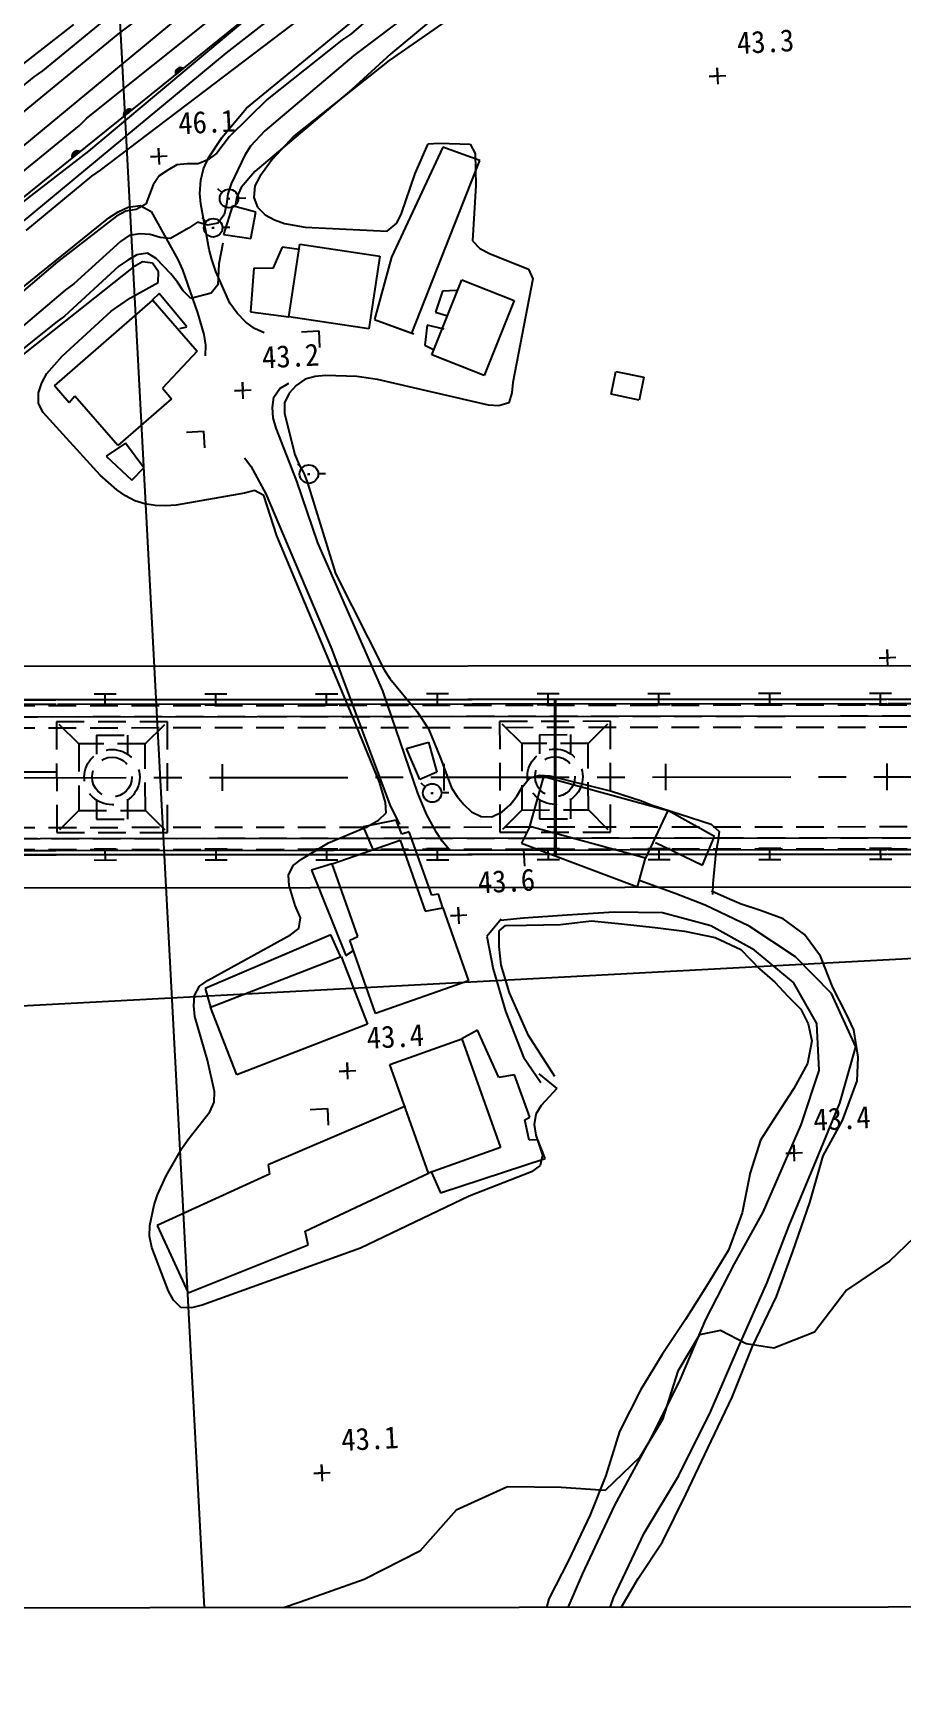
# Model space of a CAD drawing. Header units: millimetres. Extents: x 3302 to 4098, y 1103 to 1810.
# Drawn here: x 3608.7 to 3687.1, y 1388.6 to 1538.7 of the extents above; entities that cross this region are included whole.
import ezdxf
from ezdxf.xclip import XClip

# ---------------------------------------------------------------- set-up
doc = ezdxf.new("R2010")
doc.units = ezdxf.units.MM
doc.header["$LTSCALE"] = 10
doc.header["$MEASUREMENT"] = 0
doc.header["$XCLIPFRAME"] = 2
for name, pattern in [('CENTER', [2, 1.25, -0.25, 0.25, -0.25]), ('DASHED2', [0.375, 0.25, -0.125]), ('HIDDEN', [0.375, 0.25, -0.125])]:
    doc.linetypes.add(name, pattern=pattern)
doc.layers.add('TX-PAPR', color=2, linetype='Continuous', plot=False)
doc.layers.add('TZ-BASE', color=253, linetype='Continuous')
doc.layers.add('TZ-CABL', color=4, linetype='Continuous')
doc.styles.add('GUL', font='GulimChe.ttf')
doc.styles.get("Standard").update_dxf_attribs({"font": 'GulimChe.ttf'})
doc.linetypes.add('ZIGZAG', pattern='A,0.0001,-0.2,[131,ltypeshp.shx,S=0.2,R=0,X=-0.2,Y=0],-0.4,[131,ltypeshp.shx,S=0.2,R=180,X=0.2,Y=0],-0.2', length=0.8001)
doc.dimstyles.get("Standard").update_dxf_attribs({"dimtxt": 0.18, "dimasz": 0.18, "dimexe": 0.18, "dimexo": 0.0625, "dimgap": 0.09, "dimtad": 0, "dimtih": 1, "dimtoh": 1, "dimdec": 4, "dimzin": 0, "dimdsep": 46, "dimtxsty": 'Standard', "dimcen": 0.09, "dimadec": 0, "dimazin": 0, "dimtfac": 1, "dimtdec": 4, "dimtofl": 0, "dimtmove": 0, "dimatfit": 3, "dimfxl": 0, "dimtolj": 1, "dimtzin": 0, "dimarcsym": 0})

# ---------------------------------------------------------------- blocks, each defined once
blk = doc.blocks.new('JD-FHF78DGH')
at = {"layer": 'TZ-BASE'}
for p, q in [((226.8, 141.99), (245.39, -207.87)), ((205.04, 43.22, 42.99), (285.41, 109.78, 42.99)), ((227.91, 56.8, 44.99), (274.12, 95.57, 44.99)), ((223.77, 64.04, 40.99), (260, 93.93, 40.99)), ((262.83, 85.55, 45.99), (170.72, 11.27, 45.99)), ((242.15, 60.66, 44.99), (273.18, 86.19, 44.99)), ((240.33, 65.64, 45.99), (253.18, 75.66, 45.99)), ((230.56, 67.37, 41.99), (238.96, 73.77, 41.99)), ((264.06, 74.7, 44.99), (251.85, 65.42, 44.99)), ((268.81, 74.55, 43.99), (255.03, 64.99, 43.99)), ((252.67, 73.1, 40.99), (228.94, 55.06, 40.99)), ((257.35, 72.4, 45.99), (251.57, 67.36, 45.99)), ((262.5, 71.69, 43.99), (255.17, 65.58, 43.99)), ((227.74, 59.78, 43.99), (239.73, 69.35, 43.99)), ((226.53, 68.22, 40.94), (216.82, 60.65, 40.94)), ((181.76, 27.24, 41.99), (230.56, 67.37, 41.99)), ((250.77, 66.81, 45.99), (244.01, 61.45, 45.99)), ((251.57, 67.36, 45.99), (250.77, 66.81, 45.99)), ((197.56, 30.23, 45.99), (240.33, 65.64, 45.99)), ((251.85, 65.42, 44.99), (243.81, 58.63, 44.99)), ((255.03, 64.99, 43.99), (246.46, 58.18, 43.99)), ((255.17, 65.58, 43.99), (251.67, 62.35, 43.99)), ((192.47, 38.8, 40.99), (222.98, 63.49, 40.99)), ((222.98, 63.49, 40.99), (223.77, 64.04, 40.99)), ((235.74, 63.91, 45.99), (235.97, 63.89, 45.99)), ((235.74, 63.84, 45.99), (235.89, 63.82, 45.99)), ((235.74, 63.76, 45.99), (235.8, 63.76, 45.99)), ((235.79, 64.08, 45.99), (235.75, 63.72, 45.99)), ((235.75, 63.99, 45.99), (236.05, 63.96, 45.99)), ((236.46, 64.28, 45.99), (235.76, 63.72, 45.99)), ((235.78, 64.06, 45.99), (236.13, 64.02, 45.99)), ((235.82, 64.13, 45.99), (236.22, 64.09, 45.99)), ((235.88, 64.2, 45.99), (235.84, 63.78, 45.99)), ((235.88, 64.2, 45.99), (236.3, 64.16, 45.99)), ((235.96, 64.26, 45.99), (235.92, 63.85, 45.99)), ((235.97, 64.27, 45.99), (236.38, 64.22, 45.99)), ((236.04, 64.31, 45.99), (236, 63.91, 45.99)), ((236.12, 64.33, 45.99), (236.08, 63.98, 45.99)), ((236.11, 64.33, 45.99), (236.43, 64.29, 45.99)), ((236.2, 64.34, 45.99), (236.17, 64.05, 45.99)), ((236.27, 64.34, 45.99), (236.25, 64.11, 45.99)), ((236.35, 64.32, 45.99), (236.33, 64.18, 45.99)), ((236.42, 64.3, 45.99), (236.41, 64.25, 45.99)), ((283.94, 63.54, 43.3), (285.44, 63.62, 43.3)), ((284.69, 63.58, 43.3), (283.94, 63.54, 43.3)), ((284.73, 62.83, 43.3), (284.65, 64.33, 43.3)), ((284.65, 64.33, 43.3), (284.69, 63.58, 43.3)), ((251.67, 62.35, 43.99), (242.9, 54.95, 43.99)), ((231.07, 60.15, 45.99), (231.3, 60.12, 45.99)), ((231.07, 60.07, 45.99), (231.22, 60.06, 45.99)), ((231.79, 60.51, 45.99), (231.08, 59.95, 45.99)), ((231.12, 60.31, 45.99), (231.08, 59.96, 45.99)), ((231.08, 60.22, 45.99), (231.38, 60.19, 45.99)), ((231.11, 60.29, 45.99), (231.46, 60.26, 45.99)), ((231.15, 60.36, 45.99), (231.55, 60.32, 45.99)), ((231.21, 60.43, 45.99), (231.16, 60.01, 45.99)), ((231.21, 60.43, 45.99), (231.63, 60.39, 45.99)), ((231.29, 60.5, 45.99), (231.25, 60.08, 45.99)), ((231.3, 60.5, 45.99), (231.71, 60.46, 45.99)), ((231.37, 60.54, 45.99), (231.33, 60.15, 45.99)), ((231.45, 60.56, 45.99), (231.41, 60.21, 45.99)), ((231.44, 60.56, 45.99), (231.76, 60.53, 45.99)), ((231.53, 60.57, 45.99), (231.5, 60.28, 45.99)), ((231.6, 60.57, 45.99), (231.58, 60.35, 45.99)), ((231.68, 60.56, 45.99), (231.66, 60.41, 45.99)), ((231.75, 60.53, 45.99), (231.74, 60.48, 45.99)), ((239.95, 58.04, 44.99), (242.15, 60.66, 44.99)), ((244.01, 61.45, 45.99), (240.61, 58.12, 45.99)), ((218.18, 51.86, 43.99), (227.07, 59.1, 43.99)), ((227.07, 59.1, 43.99), (227.74, 59.78, 43.99)), ((231.07, 60, 45.99), (231.13, 59.99, 45.99)), ((243.81, 58.63, 44.99), (242.5, 57.24, 44.99)), ((234.29, 55.57, 46.07), (234.21, 57.07, 46.07)), ((234.21, 57.07, 46.07), (234.25, 56.32, 46.07)), ((238.73, 56.18, 44.99), (239.95, 58.04, 44.99)), ((240.06, 57.35, 45.99), (239.46, 56.61, 45.99)), ((240.61, 58.12, 45.99), (240.06, 57.35, 45.99)), ((242.5, 57.24, 44.99), (241.99, 56.44, 44.99)), ((246.46, 58.18, 43.99), (244.46, 56.05, 43.99)), ((259.88, 57.14, 46.23), (255.24, 47.2, 46.23)), ((257.37, 54.77, 43.99), (258.57, 57.44, 43.99)), ((258.57, 57.44, 43.99), (259.51, 57.52, 43.99)), ((259.51, 57.52, 43.99), (262.36, 57.41, 43.99)), ((263.21, 55.96, 46.23), (259.88, 57.14, 46.23)), ((262.36, 57.41, 43.99), (262.81, 56.59, 43.99)), ((217.31, 48.59, 44.99), (227.91, 56.8, 44.99)), ((226.4, 56.38, 45.99), (226.63, 56.36, 45.99)), ((226.4, 56.31, 45.99), (226.55, 56.29, 45.99)), ((226.4, 56.23, 45.99), (226.46, 56.22, 45.99)), ((227.11, 56.75, 45.99), (226.41, 56.18, 45.99)), ((226.45, 56.55, 45.99), (226.41, 56.19, 45.99)), ((226.41, 56.45, 45.99), (226.71, 56.42, 45.99)), ((226.44, 56.53, 45.99), (226.79, 56.49, 45.99)), ((226.48, 56.6, 45.99), (226.88, 56.56, 45.99)), ((226.54, 56.67, 45.99), (226.49, 56.25, 45.99)), ((226.54, 56.67, 45.99), (226.96, 56.62, 45.99)), ((226.62, 56.73, 45.99), (226.58, 56.31, 45.99)), ((226.62, 56.73, 45.99), (227.04, 56.69, 45.99)), ((226.7, 56.77, 45.99), (226.66, 56.38, 45.99)), ((226.78, 56.8, 45.99), (226.74, 56.45, 45.99)), ((226.77, 56.79, 45.99), (227.09, 56.76, 45.99)), ((226.86, 56.81, 45.99), (226.82, 56.51, 45.99)), ((226.93, 56.8, 45.99), (226.91, 56.58, 45.99)), ((227.01, 56.79, 45.99), (226.99, 56.65, 45.99)), ((227.08, 56.77, 45.99), (227.07, 56.71, 45.99)), ((233.5, 56.28, 46.07), (235, 56.36, 46.07)), ((234.25, 56.32, 46.07), (233.5, 56.28, 46.07)), ((235.87, 55.54, 45.99), (235.05, 55.08, 45.99)), ((236.81, 55.65, 45.99), (235.87, 55.54, 45.99)), ((237.78, 55.63, 45.99), (236.81, 55.65, 45.99)), ((238.66, 56.02, 45.99), (237.78, 55.63, 45.99)), ((238.27, 55.19, 44.99), (238.73, 56.18, 44.99)), ((239.46, 56.61, 45.99), (238.66, 56.02, 45.99)), ((241.99, 56.44, 44.99), (240.76, 53.83, 44.99)), ((244.46, 56.05, 43.99), (243.37, 54.51, 43.99)), ((257.09, 40.34, 46.23), (263.21, 55.96, 46.23)), ((262.81, 56.59, 43.99), (262.86, 53.68, 43.99)), ((228.15, 54.54, 40.99), (222.24, 49.63, 40.99)), ((228.94, 55.06, 40.99), (228.15, 54.54, 40.99)), ((234.26, 54.56, 45.99), (233.74, 53.76, 45.99)), ((235.05, 55.08, 45.99), (234.26, 54.56, 45.99)), ((237.95, 52.97, 44.99), (238.04, 54.16, 44.99)), ((238.04, 54.16, 44.99), (238.27, 55.19, 44.99)), ((242.9, 54.95, 43.99), (241.66, 53.5, 43.99)), ((243.37, 54.51, 43.99), (242.91, 53.67, 43.99)), ((256.15, 51.16, 43.99), (257.37, 54.77, 43.99)), ((233.74, 53.76, 45.99), (233.05, 51.99, 45.99)), ((238.03, 52.03, 44.99), (237.95, 52.97, 44.99)), ((239.54, 53.43, 44.98), (239.94, 53.06, 44.98)), ((240.46, 52.93, 44.99), (240.35, 51.99, 44.99)), ((240.76, 53.83, 44.99), (240.46, 52.93, 44.99)), ((240.56, 52.58, 44.98), (240.57, 52.42, 44.98)), ((241.27, 52.63, 43.99), (241.1, 51.69, 43.99)), ((241.66, 53.5, 43.99), (241.27, 52.63, 43.99)), ((241.4, 52.55, 44.98), (242.08, 52.57, 44.98)), ((242.91, 53.67, 43.99), (242.83, 52.6, 43.99)), ((242.83, 52.6, 43.99), (243.16, 51.72, 43.99)), ((262.86, 53.68, 43.99), (262.56, 48.7, 43.99)), ((229.71, 50.76, 45.99), (230.57, 51.31, 45.99)), ((231.26, 51.36, 45.99), (230.41, 50.93, 45.99)), ((230.57, 51.31, 45.99), (231.48, 51.73, 45.99)), ((232.2, 51.53, 45.99), (231.26, 51.36, 45.99)), ((231.48, 51.73, 45.99), (232.55, 51.87, 45.99)), ((233.05, 51.99, 45.99), (232.2, 51.53, 45.99)), ((232.55, 51.87, 45.99), (233.54, 51.35, 45.99)), ((233.54, 51.35, 45.99), (235.94, 46.99, 45.99)), ((238.78, 47.91, 44.99), (238.03, 52.03, 44.99)), ((240.15, 51.05, 44.99), (239.57, 50.28, 44.99)), ((240.88, 51.85, 45.66), (240.08, 49.27, 45.66)), ((240.35, 51.99, 44.99), (240.15, 51.05, 44.99)), ((240.45, 52.5, 44.98), (240.66, 52.49, 44.98)), ((243, 51.29, 45.66), (240.88, 51.85, 45.66)), ((242.55, 48.91, 45.66), (243, 51.29, 45.66)), ((243.16, 51.72, 43.99), (243.84, 51.05, 43.99)), ((243.84, 51.05, 43.99), (244.68, 50.6, 43.99)), ((255.73, 50.29, 43.99), (256.15, 51.16, 43.99)), ((185.53, 15.15, 45.99), (229.71, 50.76, 45.99)), ((230.41, 50.93, 45.99), (225.08, 46.8, 45.99)), ((236.93, 49.82, 44.99), (235.29, 48.91, 44.99)), ((237.72, 50.37, 44.99), (236.93, 49.82, 44.99)), ((238.63, 50.11, 44.99), (237.72, 50.37, 44.99)), ((238.12, 50.79, 44.98), (238.51, 50.42, 44.98)), ((239.57, 50.28, 44.99), (238.63, 50.11, 44.99)), ((239.03, 49.87, 44.98), (239.24, 49.85, 44.98)), ((239.14, 49.94, 44.98), (239.15, 49.78, 44.98)), ((239.98, 49.91, 44.98), (240.66, 49.93, 44.98)), ((244.68, 50.6, 43.99), (245.58, 50.27, 43.99)), ((245.58, 50.27, 43.99), (247.45, 49.93, 43.99)), ((247.45, 49.93, 43.99), (254.84, 49.55, 43.99)), ((254.84, 49.55, 43.99), (255.73, 50.29, 43.99)), ((230.77, 48.64, 44.99), (226.55, 44.8, 44.99)), ((231.57, 49.16, 44.99), (230.77, 48.64, 44.99)), ((232.51, 49.33, 44.99), (231.57, 49.16, 44.99)), ((233.45, 49.26, 44.99), (232.51, 49.33, 44.99)), ((234.35, 48.99, 44.99), (233.45, 49.26, 44.99)), ((235.29, 48.91, 44.99), (234.35, 48.99, 44.99)), ((240.01, 48.49, 43.99), (239.66, 46.61, 43.99)), ((240.08, 49.27, 45.66), (242.55, 48.91, 45.66)), ((245.36, 48.12, 45.96), (244.54, 46.19, 45.96)), ((246.92, 47.9, 45.96), (245.36, 48.12, 45.96)), ((245.98, 41.81, 45.96), (246.96, 48.39, 45.96)), ((246.96, 48.39, 45.96), (254.18, 47.31, 45.96)), ((262.56, 48.7, 43.99), (263.23, 48, 43.99)), ((225.08, 46.8, 45.99), (217.07, 39.98, 45.99)), ((231.43, 46.94, 43.99), (230.64, 46.39, 43.99)), ((232.26, 47.43, 43.99), (231.43, 46.94, 43.99)), ((232.75, 46.79, 44.99), (231.92, 46.31, 44.99)), ((233.2, 47.57, 43.99), (232.26, 47.43, 43.99)), ((233.68, 46.68, 44.99), (232.75, 46.79, 44.99)), ((234, 47.09, 43.99), (233.2, 47.57, 43.99)), ((234.2, 45.89, 44.99), (233.68, 46.68, 44.99)), ((235.33, 45.72, 43.99), (234, 47.09, 43.99)), ((235.94, 46.99, 45.99), (236.37, 46.08, 45.99)), ((239.01, 47, 44.99), (238.78, 47.91, 44.99)), ((239.37, 45.93, 44.99), (239.01, 47, 44.99)), ((239.66, 46.61, 43.99), (239.57, 44.71, 43.99)), ((254.18, 47.31, 45.96), (253.2, 40.73, 45.96)), ((255.24, 47.2, 46.23), (253.7, 41.59, 46.23)), ((263.23, 48, 43.99), (264.1, 47.55, 43.99)), ((264.1, 47.55, 43.99), (267.62, 46.14, 43.99)), ((231.92, 46.31, 44.99), (202.51, 23, 44.99)), ((230.64, 46.39, 43.99), (225.71, 41.9, 43.99)), ((234.19, 44.92, 44.99), (234.2, 45.89, 44.99)), ((235.91, 44.96, 43.99), (235.33, 45.72, 43.99)), ((236.37, 46.08, 45.99), (237.74, 42.2, 45.99)), ((240.64, 43.06, 44.99), (239.37, 45.93, 44.99)), ((242.82, 46.22, 45.96), (242.5, 42.28, 45.96)), ((244.54, 46.19, 45.96), (242.82, 46.22, 45.96)), ((258.9, 38.39, 47.98), (261.6, 45.18, 47.98)), ((261.6, 45.18, 47.98), (266.31, 43.31, 47.98)), ((268.01, 45.26, 43.99), (266.19, 35.9, 43.99)), ((267.62, 46.14, 43.99), (268.01, 45.26, 43.99)), ((225.78, 44.22, 44.99), (221.4, 40.5, 44.99)), ((226.55, 44.8, 44.99), (225.78, 44.22, 44.99)), ((229.92, 42.33, 44.99), (231.69, 43.55, 44.99)), ((231.69, 43.55, 44.99), (234.19, 44.92, 44.99)), ((234.26, 43.92, 45.66), (233.63, 43.33, 45.66)), ((236.78, 40.93, 45.66), (234.26, 43.92, 45.66)), ((236.43, 44.16, 43.99), (235.91, 44.96, 43.99)), ((237.14, 43.49, 43.99), (236.43, 44.16, 43.99)), ((238.96, 43.96, 43.99), (237.14, 43.49, 43.99)), ((239.57, 44.71, 43.99), (238.96, 43.96, 43.99)), ((259.85, 44.15, 47.68), (259.22, 42.25, 47.68)), ((261.1, 44.19, 47.68), (259.85, 44.15, 47.68)), ((224.81, 35.59, 49.31), (233.69, 43.32, 49.31)), ((225.5, 38.27, 44.99), (229.92, 42.33, 44.99)), ((233.69, 43.32, 49.31), (237.69, 38.71, 49.31)), ((237.74, 42.2, 45.99), (238.3, 40.22, 45.99)), ((241.31, 42.17, 44.99), (240.64, 43.06, 44.99)), ((242.08, 41.34, 44.99), (241.31, 42.17, 44.99)), ((242.5, 42.28, 45.96), (245.98, 41.81, 45.96)), ((259.22, 42.25, 47.68), (260.22, 41.95, 47.68)), ((266.31, 43.31, 47.98), (263.61, 36.52, 47.98)), ((224.95, 41.32, 43.99), (219.72, 37.15, 43.99)), ((225.71, 41.9, 43.99), (224.95, 41.32, 43.99)), ((236.12, 40.76, 45.66), (236.78, 40.93, 45.66)), ((242.88, 40.77, 44.99), (242.08, 41.34, 44.99)), ((243.75, 40.38, 44.99), (242.88, 40.77, 44.99)), ((253.2, 40.73, 45.96), (245.98, 41.81, 45.96)), ((247.12, 40.48, 44.49), (248.67, 40.56, 44.49)), ((248.67, 40.56, 44.49), (248.75, 39.05, 44.49)), ((253.7, 41.59, 46.23), (257.09, 40.34, 46.23)), ((253.7, 41.59, 46.23), (257.26, 40.28, 46.23)), ((258.45, 41.07, 47.68), (258.26, 39.26, 47.68)), ((260.01, 40.7, 47.68), (258.45, 41.07, 47.68)), ((238.3, 40.22, 45.99), (238.44, 39.28, 45.99)), ((238.44, 39.28, 45.99), (238.43, 38.31, 45.99)), ((258.26, 39.26, 47.68), (259.1, 38.84, 47.68)), ((224.12, 36.7, 44.99), (225.5, 38.27, 44.99)), ((237.69, 38.71, 49.31), (234.56, 35.37, 49.31)), ((263.61, 36.52, 47.98), (258.9, 38.39, 47.98)), ((223.67, 35.86, 44.99), (224.12, 36.7, 44.99)), ((247.44, 36.18, 43.99), (246.65, 35.63, 43.99)), ((248.35, 36.45, 43.99), (247.44, 36.18, 43.99)), ((249.29, 36.53, 43.99), (248.35, 36.45, 43.99)), ((252.11, 36.45, 43.99), (249.29, 36.53, 43.99)), ((253.98, 36.17, 43.99), (252.11, 36.45, 43.99)), ((264, 33.84, 43.99), (253.98, 36.17, 43.99)), ((275.08, 34.83, 46.35), (275.5, 36.89, 46.35)), ((275.5, 36.89, 46.35), (278.03, 36.37, 46.35)), ((278.03, 36.37, 46.35), (277.6, 34.31, 46.35)), ((223.36, 33.99, 44.99), (223.37, 34.96, 44.99)), ((223.37, 34.96, 44.99), (223.67, 35.86, 44.99)), ((226.13, 34.07, 49.31), (224.81, 35.59, 49.31)), ((226.64, 34.65, 49.31), (226.13, 34.07, 49.31)), ((230.53, 30.19, 49.31), (226.64, 34.65, 49.31)), ((234.56, 35.37, 49.31), (235.39, 34.41, 49.31)), ((241.07, 35.14, 43.19), (242.57, 35.22, 43.19)), ((241.82, 35.18, 43.19), (241.07, 35.14, 43.19)), ((241.86, 34.43, 43.19), (241.78, 35.93, 43.19)), ((241.78, 35.93, 43.19), (241.82, 35.18, 43.19)), ((244.49, 33.63, 44.99), (244.63, 34.57, 44.99)), ((244.63, 34.57, 44.99), (245.17, 35.34, 44.99)), ((245.17, 35.34, 44.99), (245.99, 35.83, 44.99)), ((246.01, 34.92, 43.99), (245.59, 34.05, 43.99)), ((246.65, 35.63, 43.99), (246.01, 34.92, 43.99)), ((266.11, 34.96, 43.99), (265.85, 34.06, 43.99)), ((266.19, 35.9, 43.99), (266.11, 34.96, 43.99)), ((277.6, 34.31, 46.35), (275.08, 34.83, 46.35)), ((223.81, 33.17, 44.99), (223.36, 33.99, 44.99)), ((228.95, 27.51, 44.99), (223.81, 33.17, 44.99)), ((235.39, 34.41, 49.31), (230.53, 30.19, 49.31)), ((244.56, 32.69, 44.99), (244.49, 33.63, 44.99)), ((245.59, 34.05, 43.99), (245.57, 33.08, 43.99)), ((245.57, 33.08, 43.99), (246.51, 29.4, 43.99)), ((264.94, 33.79, 43.99), (264, 33.84, 43.99)), ((265.85, 34.06, 43.99), (264.94, 33.79, 43.99)), ((244.83, 31.78, 44.99), (244.56, 32.69, 44.99)), ((246.69, 26.99, 44.99), (244.83, 31.78, 44.99)), ((231.22, 30.41, 45.76), (229.48, 29.25, 45.76)), ((232.87, 28.19, 45.76), (231.22, 30.41, 45.76)), ((236.73, 31.42, 44.49), (238.27, 31.5, 44.49)), ((238.27, 31.5, 44.49), (238.35, 29.98, 44.49)), ((229.48, 29.25, 45.76), (231.79, 27.08, 45.76)), ((241.97, 29.1, 43.99), (242.55, 28.34, 43.99)), ((246.51, 29.4, 43.99), (246.87, 28.52, 43.99)), ((246.77, 28.54, 44.04), (247.16, 28.17, 44.04)), ((246.87, 28.52, 43.99), (247.33, 27.7, 43.99)), ((230.46, 26.2, 44.99), (228.95, 27.51, 44.99)), ((231.79, 27.08, 45.76), (232.87, 28.19, 45.76)), ((242.55, 28.34, 43.99), (243.89, 25.85, 43.99)), ((247.33, 27.7, 43.99), (247.66, 26.82, 43.99)), ((247.67, 27.62, 44.04), (247.88, 27.6, 44.04)), ((247.78, 27.69, 44.04), (247.79, 27.53, 44.04)), ((248.62, 27.66, 44.04), (249.3, 27.68, 44.04)), ((231.23, 25.65, 44.99), (230.46, 26.2, 44.99)), ((232.07, 25.2, 44.99), (231.23, 25.65, 44.99)), ((241.98, 25.91, 44.99), (235.79, 24.82, 44.99)), ((242.89, 26.15, 44.99), (241.98, 25.91, 44.99)), ((243.73, 25.69, 44.99), (242.89, 26.15, 44.99)), ((244.89, 22.04, 44.99), (243.73, 25.69, 44.99)), ((243.89, 25.85, 43.99), (249.85, 11.78, 43.99)), ((248.6, 21.42, 44.99), (246.69, 26.99, 44.99)), ((247.66, 26.82, 43.99), (250.18, 18.63, 43.99)), ((232.97, 24.93, 44.99), (232.07, 25.2, 44.99)), ((233.91, 24.79, 44.99), (232.97, 24.93, 44.99)), ((234.85, 24.75, 44.99), (233.91, 24.79, 44.99)), ((235.79, 24.82, 44.99), (234.85, 24.75, 44.99)), ((251.84, 5.45, 44.99), (244.89, 22.04, 44.99)), ((254.45, 8.04, 44.99), (248.6, 21.42, 44.99)), ((250.18, 18.63, 43.99), (254.58, 9.95, 43.99)), ((-0.01, 10.05), (699.47, 10.71)), ((249.85, 11.78, 43.99), (255.09, -2.24, 43.99)), ((299.28, 10.99, 43.52), (300.78, 11.07, 43.52)), ((300.03, 11.03, 43.52), (299.28, 10.99, 43.52)), ((300.07, 10.28, 43.52), (299.99, 11.78, 43.52)), ((299.99, 11.78, 43.52), (300.03, 11.03, 43.52)), ((254.58, 9.95, 43.99), (255.1, 9.16, 43.99)), ((255.1, 9.16, 43.99), (257.52, 6.2, 43.99)), ((699.46, 7.66), (199.39, 7.21)), ((230.39, 7.74), (228.39, 7.73)), ((229.39, 6.73), (229.39, 7.73)), ((240.39, 7.75), (238.39, 7.74)), ((239.39, 6.74), (239.39, 7.74)), ((250.39, 7.75), (248.39, 7.75)), ((249.39, 6.75), (249.39, 7.75)), ((257.61, -1.19, 44.99), (254.45, 8.04, 44.99)), ((260.39, 7.76), (258.39, 7.76)), ((259.39, 6.76), (259.39, 7.76)), ((270.39, 7.77), (268.39, 7.77)), ((269.39, 6.77), (269.39, 7.77)), ((280.39, 7.78), (278.39, 7.78)), ((279.39, 6.78), (279.39, 7.78)), ((290.39, 7.79), (288.39, 7.79)), ((289.39, 6.79), (289.39, 7.79)), ((300.39, 7.8), (298.39, 7.8)), ((299.39, 6.8), (299.39, 7.8)), ((199.94, 7.21), (224.98, 7.23)), ((199.94, 6.81), (224.98, 6.83)), ((225.08, 7.23), (299.98, 7.3)), ((225.08, 6.83), (299.98, 6.9)), ((230.39, 6.74), (228.39, 6.73)), ((240.39, 6.75), (238.39, 6.74)), ((250.39, 6.75), (248.39, 6.75)), ((257.52, 6.2, 43.99), (258.59, 4.62, 43.99)), ((260.39, 6.76), (258.39, 6.76)), ((270.39, 6.77), (268.39, 6.77)), ((269.96, 7.29), (269.97, -6.71)), ((270.06, 7.29), (270.07, -6.71)), ((280.39, 6.78), (278.39, 6.78)), ((290.39, 6.79), (288.39, 6.79)), ((300.39, 6.8), (298.39, 6.8)), ((300.08, 7.3), (374.98, 7.37)), ((300.08, 6.9), (374.98, 6.97)), ((699.47, 4.96), (0.03, -32.21)), ((254.16, -0.22, 44.99), (251.84, 5.45, 44.99)), ((258.59, 4.62, 43.99), (259.67, 1.97, 43.99)), ((256.59, 2.84, 46.35), (258.6, 3.4, 46.35)), ((258.6, 3.4, 46.35), (259.35, 0.71, 46.35)), ((257.8, 0.04, 46.35), (256.59, 2.84, 46.35)), ((259.67, 1.97, 43.99), (260.66, -0.71, 43.99)), ((240, -0.98), (240, 1.42)), ((259.35, 0.71, 46.35), (257.8, 0.04, 46.35)), ((260, -0.96), (260, 1.44)), ((267.05, -0.66, 43.99), (267.69, 0.15, 43.99)), ((267.69, 0.15, 43.99), (268.6, 0.44, 43.99)), ((267.74, -4.22, 46.98), (268.99, 0.32, 46.98)), ((268.6, 0.44, 43.99), (269.54, 0.37, 43.99)), ((268.99, 0.32, 46.98), (280.19, -2.75, 46.98)), ((269.54, 0.37, 43.99), (275.12, -1.01, 43.99)), ((280, -0.94), (280, 1.46)), ((300, -0.92), (300, 1.48)), ((254.69, -2.05, 44.99), (254.16, -0.22, 44.99)), ((258.4, -3.11, 44.99), (257.61, -1.19, 44.99)), ((257.9, -0.27, 44.11), (258.29, -0.63, 44.11)), ((258.81, -1.19, 44.11), (259.01, -1.2, 44.11)), ((258.92, -1.12, 44.11), (258.92, -1.27, 44.11)), ((259.76, -1.14, 44.11), (260.43, -1.13, 44.11)), ((260.66, -0.71, 43.99), (261.18, -1.5, 43.99)), ((261.18, -1.5, 43.99), (261.79, -2.23, 43.99)), ((265.96, -2.24, 43.99), (266.57, -1.46, 43.99)), ((266.57, -1.46, 43.99), (267.05, -0.66, 43.99)), ((275.12, -1.01, 43.99), (277.83, -1.9, 43.99)), ((254.07, -3.63, 44.99), (254.77, -2.99, 44.99)), ((254.77, -2.99, 44.99), (254.69, -2.05, 44.99)), ((255.09, -2.24, 43.99), (255.97, -4.04, 43.99)), ((261.79, -2.23, 43.99), (262.47, -2.9, 43.99)), ((262.47, -2.9, 43.99), (263.34, -3.32, 43.99)), ((264.31, -3.33, 43.99), (265.23, -2.88, 43.99)), ((265.23, -2.88, 43.99), (265.96, -2.24, 43.99)), ((277.83, -1.9, 43.99), (278.7, -2.26, 43.99)), ((280.19, -2.75, 46.98), (278.17, -7.08, 46.98)), ((278.7, -2.26, 43.99), (284.12, -4.01, 43.99)), ((284.41, -5.11, 46.6), (280.19, -2.75, 46.6)), ((249.55, -5.69, 44.99), (253.09, -4.21, 44.99)), ((255.66, -3.63, 46.96), (252.68, -4.23, 46.96)), ((252.68, -4.23, 46.96), (253.55, -6.3, 46.96)), ((253.09, -4.21, 44.99), (254.07, -3.63, 44.99)), ((256.17, -4.89, 46.96), (255.66, -3.63, 46.96)), ((259.31, -4.75, 44.99), (258.4, -3.11, 44.99)), ((263.34, -3.32, 43.99), (264.31, -3.33, 43.99)), ((267.74, -4.22, 46.82), (266.99, -5.73, 46.82)), ((278.17, -7.08, 46.98), (267.74, -4.22, 46.98)), ((284.12, -4.01, 43.99), (284.83, -4.65, 43.99)), ((247.12, -7.15, 44.99), (249.55, -5.69, 44.99)), ((249.9, -7.59, 47.1), (256.03, -5.43, 47.1)), ((256.03, -5.43, 47.1), (258.28, -11.85, 47.1)), ((256.84, -4.68, 46.96), (256.17, -4.89, 46.96)), ((258.9, -10.41, 46.96), (256.84, -4.68, 46.96)), ((259.83, -5.54, 44.99), (259.31, -4.75, 44.99)), ((260.44, -6.28, 44.99), (259.83, -5.54, 44.99)), ((266.99, -5.73, 46.82), (277.45, -9.66, 46.82)), ((279.08, -5.65, 46.6), (283.31, -7.69, 46.6)), ((283.31, -7.69, 46.6), (284.41, -5.11, 46.6)), ((284.72, -5.59, 43.99), (284.52, -6.52, 43.99)), ((284.83, -4.65, 43.99), (284.72, -5.59, 43.99)), ((499.46, -6.52), (199.41, -6.79)), ((199.95, -6.39), (224.99, -6.37)), ((199.95, -6.79), (224.99, -6.77)), ((225.09, -6.37), (299.99, -6.3)), ((225.09, -6.77), (299.99, -6.7)), ((230.4, -6.26), (228.4, -6.27)), ((230.41, -7.26), (228.41, -7.27)), ((229.41, -7.27), (229.4, -6.27)), ((240.4, -6.25), (238.4, -6.26)), ((240.41, -7.25), (238.41, -7.26)), ((239.41, -7.26), (239.4, -6.26)), ((246.36, -7.73, 44.99), (247.12, -7.15, 44.99)), ((250.4, -6.25), (248.4, -6.25)), ((250.41, -7.25), (248.41, -7.25)), ((249.41, -7.25), (249.4, -6.25)), ((260.4, -6.24), (258.4, -6.24)), ((260.41, -7.24), (258.41, -7.24)), ((259.41, -7.24), (259.4, -6.24)), ((265.62, -6.36, 44.49), (267.17, -6.28, 44.49)), ((267.17, -6.28, 44.49), (267.25, -7.79, 44.49)), ((270.4, -6.23), (268.4, -6.23)), ((270.41, -7.23), (268.41, -7.23)), ((269.41, -7.23), (269.4, -6.23)), ((277.45, -9.66, 46.82), (278.17, -7.08, 46.82)), ((280.4, -6.22), (278.4, -6.22)), ((280.41, -7.22), (278.41, -7.22)), ((279.41, -7.22), (279.4, -6.22)), ((284.52, -6.52, 43.99), (284.25, -9.37, 43.99)), ((290.4, -6.21), (288.4, -6.21)), ((290.41, -7.21), (288.41, -7.21)), ((289.41, -7.21), (289.4, -6.21)), ((300.4, -6.2), (298.4, -6.2)), ((300.41, -7.2), (298.41, -7.2)), ((299.41, -7.2), (299.4, -6.2)), ((300.09, -6.3), (374.99, -6.23)), ((300.09, -6.7), (374.99, -6.63)), ((245.94, -8.6, 44.99), (246.36, -7.73, 44.99)), ((246.01, -9.54, 44.99), (245.94, -8.6, 44.99)), ((249.9, -7.59, 46.85), (248.01, -8.16, 46.85)), ((248.01, -8.16, 46.85), (251.11, -15.86, 46.85)), ((252.21, -14.15, 47.1), (249.9, -7.59, 47.1)), ((0.01, -9.95), (699.47, -9.29)), ((246.55, -11.36, 44.99), (246.01, -9.54, 44.99)), ((259.5, -10.33, 46.96), (258.9, -10.41, 46.96)), ((259.89, -11.57, 46.96), (259.5, -10.33, 46.96)), ((280.85, -10.25, 44.18), (277.71, -9.13, 44.18)), ((283.56, -11.33, 44.18), (280.85, -10.25, 44.18)), ((285.54, -10.67, 44.94), (284.14, -10.06, 44.94)), ((284.25, -9.37, 43.99), (284.23, -10.34, 43.99)), ((247.03, -12.47, 44.99), (246.55, -11.36, 44.99)), ((258.28, -11.85, 47.1), (259.89, -11.57, 47.1)), ((259.89, -11.57, 47.1), (262.2, -18.15, 47.1)), ((261.35, -12.99, 43.63), (261.27, -11.49, 43.63)), ((261.27, -11.49, 43.63), (261.31, -12.24, 43.63)), ((271.11, -12.18, 44.18), (275.34, -11.91, 44.18)), ((275.34, -11.91, 44.18), (279.7, -11.98, 44.18)), ((279.7, -11.98, 44.18), (284.09, -13.15, 44.18)), ((287.53, -13.21, 44.18), (283.56, -11.33, 44.18)), ((286.82, -11.23, 44.94), (285.54, -10.67, 44.94)), ((288.56, -11.79, 44.94), (286.82, -11.23, 44.94)), ((290.61, -12.54, 44.94), (288.56, -11.79, 44.94)), ((246.13, -13.99, 44.99), (246.89, -13.41, 44.99)), ((246.89, -13.41, 44.99), (247.03, -12.47, 44.99)), ((260.56, -12.28, 43.63), (262.06, -12.2, 43.63)), ((261.31, -12.24, 43.63), (260.56, -12.28, 43.63)), ((265.16, -12.59, 45.15), (263.85, -14.16, 45.15)), ((264.98, -13.62, 44.94), (265.55, -13.16, 44.94)), ((265.09, -12.68, 44.18), (267.16, -12.46, 44.18)), ((265.55, -13.16, 44.94), (267.43, -13.12, 44.94)), ((267.16, -12.46, 44.18), (271.11, -12.18, 44.18)), ((267.43, -13.12, 44.94), (270.5, -13.05, 44.94)), ((270.5, -13.05, 44.94), (273.3, -12.72, 44.94)), ((273.3, -12.72, 44.94), (276.02, -12.99, 44.94)), ((276.02, -12.99, 44.94), (279.05, -13.32, 44.94)), ((279.05, -13.32, 44.94), (281.7, -13.65, 44.94)), ((284.09, -13.15, 44.18), (287.81, -15.22, 44.18)), ((291.71, -15.98, 44.18), (287.53, -13.21, 44.18)), ((292.53, -13.95, 44.94), (290.61, -12.54, 44.94)), ((249.76, -13.99, 46.89), (238.41, -18.84, 46.89)), ((238.7, -18.09, 44.99), (246.13, -13.99, 44.99)), ((250.64, -15.91, 46.89), (249.76, -13.99, 46.89)), ((251.47, -14.49, 47.1), (252.21, -14.15, 47.1)), ((253.8, -21.11, 47.1), (251.47, -14.49, 47.1)), ((263.85, -14.16, 45.15), (264.42, -17.11, 45.15)), ((264.96, -15.06, 44.94), (264.98, -13.62, 44.94)), ((281.7, -13.65, 44.94), (284.48, -14.23, 44.94)), ((284.48, -14.23, 44.94), (286.78, -15.33, 44.94)), ((293.97, -15.92, 44.94), (292.53, -13.95, 44.94)), ((238.91, -20.53, 47.1), (250.71, -15.95, 47.1)), ((250.71, -15.95, 47.1), (253.08, -22.06, 47.1)), ((251.11, -15.86, 46.85), (251.8, -15.4, 46.85)), ((265.15, -16.72, 44.94), (264.96, -15.06, 44.94)), ((286.78, -15.33, 44.94), (288.47, -17.08, 44.94)), ((287.81, -15.22, 44.18), (291.52, -18.29, 44.18)), ((294.98, -19.29, 44.18), (291.71, -15.98, 44.18)), ((295.08, -18.76, 44.94), (293.97, -15.92, 44.94)), ((264.42, -17.11, 45.15), (265.55, -20.89, 45.15)), ((265.89, -19.24, 44.94), (265.15, -16.72, 44.94)), ((288.47, -17.08, 44.94), (289.86, -18.26, 44.94)), ((237.41, -20.42, 44.99), (237.46, -19.48, 44.99)), ((237.46, -19.48, 44.99), (237.91, -18.64, 44.99)), ((237.91, -18.64, 44.99), (238.7, -18.09, 44.99)), ((238.41, -18.84, 46.89), (238.91, -20.53, 46.89)), ((262.2, -18.15, 47.1), (253.8, -21.11, 47.1)), ((267.61, -23.08, 44.94), (265.89, -19.24, 44.94)), ((289.86, -18.26, 44.94), (291.03, -19.53, 44.94)), ((291.52, -18.29, 44.18), (293.62, -21.99, 44.18)), ((297.18, -24.11, 44.18), (294.98, -19.29, 44.18)), ((296.29, -21.09, 44.94), (295.08, -18.76, 44.94)), ((237.49, -21.36, 44.99), (237.41, -20.42, 44.99)), ((241.29, -26.65, 47.1), (238.91, -20.53, 47.1)), ((265.55, -20.89, 45.15), (267.17, -25.05, 45.15)), ((291.03, -19.53, 44.94), (292.2, -20.71, 44.94)), ((292.2, -20.71, 44.94), (292.86, -22.04, 44.94)), ((238.64, -25.32, 44.99), (237.49, -21.36, 44.99)), ((253.08, -22.06, 47.1), (241.29, -26.65, 47.1)), ((292.86, -22.04, 44.94), (293.18, -23.58, 44.94)), ((293.62, -21.99, 44.18), (293.83, -26.25, 44.18)), ((296.99, -22.58, 44.94), (296.29, -21.09, 44.94)), ((255.1, -25.7, 47.56), (261.59, -23.38, 47.56)), ((263.02, -22.6, 46.96), (261.59, -23.38, 46.96)), ((261.59, -23.38, 47.56), (265.1, -33.2, 47.56)), ((264.95, -26.89, 46.96), (263.02, -22.6, 46.96)), ((269.99, -26.79, 44.94), (267.61, -23.08, 44.94)), ((293.18, -23.58, 44.94), (292.8, -25.61, 44.94)), ((297.39, -25.03, 44.94), (296.99, -22.58, 44.94)), ((239.25, -28.15, 44.99), (238.64, -25.32, 44.99)), ((267.17, -25.05, 45.15), (268.73, -27.33, 45.15)), ((295.72, -29.19, 44.18), (297.18, -24.11, 44.18)), ((297.29, -27.19, 44.94), (297.39, -25.03, 44.94)), ((250.53, -26.33, 43.44), (252.02, -26.25, 43.44)), ((251.27, -26.29, 43.44), (250.53, -26.33, 43.44)), ((251.31, -27.03, 43.44), (251.23, -25.54, 43.44)), ((251.23, -25.54, 43.44), (251.27, -26.29, 43.44)), ((258.6, -35.52, 47.56), (255.1, -25.7, 47.56)), ((266.36, -26.63, 46.96), (264.95, -26.89, 46.96)), ((267.74, -30.45, 46.96), (266.36, -26.63, 46.96)), ((268.55, -26.55, 44.99), (270.16, -27.86, 44.99)), ((292.8, -25.61, 44.94), (291.58, -27.87, 44.94)), ((293.83, -26.25, 44.18), (292.21, -31.17, 44.18)), ((239.23, -29.12, 44.99), (239.25, -28.15, 44.99)), ((270.16, -27.86, 44.99), (268.76, -29.4, 44.99)), ((291.58, -27.87, 44.94), (290, -30.29, 44.94)), ((295.97, -30.76, 44.94), (297.29, -27.19, 44.94)), ((236.86, -32.52, 44.99), (238.84, -29.99, 44.99)), ((238.84, -29.99, 44.99), (239.23, -29.12, 44.99)), ((256.51, -29.47, 46.96), (244.12, -34.78, 46.96)), ((247.91, -29.76, 44.52), (249.46, -29.68, 44.52)), ((249.46, -29.68, 44.52), (249.54, -31.2, 44.52)), ((268.76, -29.4, 44.99), (268.27, -30.2, 44.99)), ((293.63, -34.33, 44.18), (295.72, -29.19, 44.18)), ((267.29, -30.72, 46.96), (267.74, -30.45, 46.96)), ((267.67, -32.54, 46.96), (267.29, -30.72, 46.96)), ((268.27, -30.2, 44.99), (268.13, -31.14, 44.99)), ((268.13, -31.14, 44.99), (268.27, -32.08, 44.99)), ((290, -30.29, 44.94), (288.56, -32.55, 44.94)), ((292.21, -31.17, 44.18), (288.76, -39.03, 44.18)), ((294.23, -33.96, 44.94), (295.97, -30.76, 44.94)), ((236.32, -33.3, 44.99), (236.86, -32.52, 44.99)), ((268.45, -32.52, 46.96), (267.67, -32.54, 46.96)), ((268.27, -32.08, 44.99), (268.87, -33.91, 44.99)), ((269.11, -34.19, 46.96), (268.45, -32.52, 46.96)), ((288.56, -32.55, 44.94), (287.63, -35.48, 44.94)), ((291.64, -34.45, 43.36), (291.56, -32.95, 43.36)), ((291.56, -32.95, 43.36), (291.6, -33.7, 43.36)), ((234.9, -35.75, 44.99), (236.32, -33.3, 44.99)), ((265.1, -33.2, 47.56), (258.6, -35.52, 47.56)), ((259.67, -37.29, 46.96), (269.11, -34.19, 46.96)), ((268.87, -33.91, 44.99), (268.67, -34.84, 44.99)), ((290.86, -33.74, 43.36), (292.35, -33.66, 43.36)), ((291.6, -33.7, 43.36), (290.86, -33.74, 43.36)), ((291.15, -40.26, 44.18), (293.63, -34.33, 44.18)), ((293, -38.17, 44.94), (294.23, -33.96, 44.94)), ((244.23, -35.62, 46.96), (234.1, -40.24, 46.96)), ((234.12, -37.49, 44.99), (234.9, -35.75, 44.99)), ((244.12, -34.78, 46.96), (244.23, -35.62, 46.96)), ((247.46, -40.75, 46.96), (258.6, -35.52, 46.96)), ((258.85, -35.46, 46.96), (259.67, -37.29, 46.96)), ((267.87, -35.39, 44.99), (262.26, -37.59, 44.99)), ((268.67, -34.84, 44.99), (267.87, -35.39, 44.99)), ((287.63, -35.48, 44.94), (286.91, -39.1, 44.94)), ((233.82, -38.39, 44.99), (234.12, -37.49, 44.99)), ((233.44, -40.26, 44.99), (233.82, -38.39, 44.99)), ((262.26, -37.59, 44.99), (252.45, -42.31, 44.99)), ((291.49, -42.59, 44.94), (293, -38.17, 44.94)), ((233.4, -41.2, 44.99), (233.44, -40.26, 44.99)), ((234.1, -40.24, 46.96), (236.88, -46.33, 46.96)), ((286.91, -39.1, 44.94), (285.66, -42.49, 44.94)), ((288.76, -39.03, 44.18), (286.18, -43.72, 44.18)), ((289.15, -45.4, 44.18), (291.15, -40.26, 44.18)), ((233.6, -42.24, 44.99), (233.4, -41.2, 44.99)), ((236.88, -46.33, 46.96), (247.72, -42.01, 46.96)), ((247.72, -42.01, 46.96), (247.46, -40.75, 46.96)), ((303.13, -40.68, 43), (300.21, -43.48, 43)), ((235.1, -46.18, 44.99), (233.6, -42.24, 44.99)), ((252.45, -42.31, 44.99), (238.14, -47.45, 44.99)), ((285.66, -42.49, 44.94), (283.67, -45.74, 44.94)), ((290.01, -46.66, 44.94), (291.49, -42.59, 44.94)), ((300.21, -43.48, 43), (296.31, -46.08, 43)), ((286.18, -43.72, 44.18), (283.59, -48.75, 44.18)), ((235.55, -47, 44.99), (235.1, -46.18, 44.99)), ((283.67, -45.74, 44.94), (281.8, -48.75, 44.94)), ((286.55, -51.3, 44.18), (289.15, -45.4, 44.18)), ((296.31, -46.08, 43), (293.43, -49.88, 43)), ((236.23, -47.67, 44.99), (235.55, -47, 44.99)), ((237.2, -47.68, 44.99), (236.23, -47.67, 44.99)), ((238.14, -47.45, 44.99), (237.2, -47.68, 44.99)), ((287.8, -51.23, 44.94), (290.01, -46.66, 44.94)), ((281.8, -48.75, 44.94), (279.68, -51.91, 44.94)), ((283.59, -48.75, 44.18), (281.21, -54.34, 44.18)), ((283.06, -50.12, 43), (281.1, -53.4, 43)), ((284.95, -49.74, 43), (283.06, -50.12, 43)), ((287.28, -50.94, 43), (284.95, -49.74, 43)), ((289.77, -51.32, 43), (287.28, -50.94, 43)), ((293.43, -49.88, 43), (289.77, -51.32, 43)), ((279.68, -51.91, 44.94), (277.75, -55.07, 44.94)), ((284.07, -57.02, 44.18), (286.55, -51.3, 44.18)), ((286, -55.74, 44.94), (287.8, -51.23, 44.94)), ((281.1, -53.4, 43), (279.71, -57.76, 43)), ((277.75, -55.07, 44.94), (275.84, -58.86, 44.94)), ((281.21, -54.34, 44.18), (278.48, -59.78, 44.18)), ((281.19, -62.83, 44.18), (284.07, -57.02, 44.18)), ((283.8, -60.37, 44.94), (286, -55.74, 44.94)), ((279.71, -57.76, 43), (277.68, -61.17, 43)), ((275.84, -58.86, 44.94), (274.61, -62.84, 44.94)), ((278.48, -59.78, 44.18), (275.38, -65.52, 44.18)), ((277.68, -61.17, 43), (274.53, -64.19, 43)), ((281.82, -64.56, 44.94), (283.8, -60.37, 44.94)), ((248.22, -62.64, 43.13), (249.72, -62.56, 43.13)), ((248.97, -62.6, 43.13), (248.22, -62.64, 43.13)), ((249.01, -63.35, 43.13), (248.93, -61.85, 43.13)), ((248.93, -61.85, 43.13), (248.97, -62.6, 43.13)), ((274.61, -62.84, 44.94), (273.18, -66.39, 44.94)), ((278.06, -68.04, 44.18), (281.19, -62.83, 44.18)), ((265.73, -63.85, 43), (261.07, -65.97, 43)), ((270.56, -63.9, 43), (265.73, -63.85, 43)), ((274.53, -64.19, 43), (270.56, -63.9, 43)), ((261.07, -65.97, 43), (257.81, -69.67, 43)), ((275.38, -65.52, 44.18), (272.49, -71.67, 44.18)), ((279.71, -68.82, 44.94), (281.82, -64.56, 44.94)), ((273.18, -66.39, 44.94), (271.23, -70.52, 44.94)), ((275.3, -73.88, 44.18), (278.06, -68.04, 44.18)), ((277.53, -72.13, 44.94), (279.71, -68.82, 44.94)), ((257.81, -69.67, 43), (252.79, -72.21, 43)), ((271.23, -70.52, 44.94), (269.45, -73.97, 44.94)), ((272.49, -71.67, 44.18), (269.82, -77.92, 44.18)), ((252.79, -72.21, 43), (246.99, -74.28, 43)), ((275.27, -75.97, 44.94), (277.53, -72.13, 44.94)), ((246.99, -74.28, 43), (241.7, -76.03, 43)), ((269.45, -73.97, 44.94), (268.48, -77.49, 44.94)), ((273.17, -79.76, 44.18), (275.3, -73.88, 44.18))]:
    blk.add_line(p, q, dxfattribs=at)
at = {"layer": 'TZ-BASE', "linetype": 'DASHED2'}
for p, q in [((235.01, 5.25), (225.01, 5.24)), ((227.01, 3.25), (225.01, 5.24)), ((225.01, 5.24), (225.02, -4.76)), ((233.01, 3.25), (235.01, 5.25)), ((235.02, -4.75), (235.01, 5.25)), ((275.01, 5.29), (265.01, 5.28)), ((267.01, 3.28), (265.01, 5.28)), ((265.01, 5.28), (265.02, -4.72)), ((273.01, 3.29), (275.01, 5.29)), ((275.02, -4.71), (275.01, 5.29)), ((233.01, 3.25), (227.01, 3.25)), ((227.01, 3.25), (227.02, -2.75)), ((228.61, 4.05), (228.61, 2.32)), ((228.61, 4.05), (231.41, 4.05)), ((231.41, 4.05), (231.41, 2.32)), ((233.02, -2.75), (233.01, 3.25)), ((273.01, 3.29), (267.01, 3.28)), ((267.01, 3.28), (267.02, -2.72)), ((268.61, 4.08), (271.41, 4.09)), ((268.61, 4.08), (268.61, 2.36)), ((271.41, 4.09), (271.41, 2.36)), ((273.02, -2.71), (273.01, 3.29)), ((227.02, -2.75), (225.02, -4.76)), ((227.02, -2.75), (233.02, -2.75)), ((228.62, -1.82), (228.62, -3.55)), ((231.42, -1.82), (231.42, -3.55)), ((233.02, -2.75), (235.02, -4.75)), ((267.02, -2.72), (265.02, -4.72)), ((267.02, -2.72), (273.02, -2.71)), ((268.62, -1.79), (268.62, -3.51)), ((271.42, -1.78), (271.42, -3.51)), ((273.02, -2.71), (275.02, -4.71)), ((228.62, -3.55), (231.42, -3.55)), ((268.62, -3.51), (271.42, -3.51)), ((225.02, -4.76), (235.02, -4.75)), ((265.02, -4.72), (275.02, -4.71))]:
    blk.add_line(p, q, dxfattribs=at)
at = {"layer": 'TZ-BASE', "linetype": 'CENTER'}
blk.add_lwpolyline([(0, 0), (198.8, 0.18), (401.2, 0.37), (598.2, 0.55), (700, 0.64)], dxfattribs=at)
at = {"layer": 'TZ-BASE'}
for centre in [(240.57, 52.51, 44.98), (239.14, 49.87, 44.98), (247.79, 27.62, 44.04), (258.92, -1.18, 44.11)]:
    blk.add_circle(centre, 0.837, dxfattribs=at)
at = {"layer": 'TZ-BASE', "linetype": 'DASHED2'}
for centre, radius in [((230.01, 0.25), 2.5), ((230.01, 0.25), 1.8), ((270.01, 0.29), 2.5), ((270.01, 0.29), 1.8)]:
    blk.add_circle(centre, radius, dxfattribs=at)
at = {"layer": 'TZ-BASE'}
for centre in [(236.22, 63.85, 45.99), (231.55, 60.09, 45.99), (226.88, 56.32, 45.99)]:
    blk.add_arc(centre, 0.487, 61.5042, 196.2645, dxfattribs=at)
at = {"layer": 'TZ-BASE', "style": 'GUL'}
for s, p in [('43.3', (286.48, 65.56, 40.08)), ('46.1', (236.04, 58.3, 42.89)), ('43.2', (243.6, 37.16, 40.08)), ('43.6', (263.09, -10.26, 40.08)), ('43.4', (253.06, -24.3, 43.57)), ('43.4', (293.39, -31.71, 40.08)), ('43.1', (250.76, -60.62, 43.57))]:
    blk.add_text(s, height=2, rotation=3.042, dxfattribs=at).set_placement(p)
blk = doc.blocks.new('JD-FGJF6GJK')
at = {"layer": 'TZ-BASE'}
blk.add_leader([(200.36, 75.74), (225.02, 75.74)], dimstyle='Standard', override={"dimtxt": 3, "dimasz": 3, "dimexe": 2, "dimexo": 3, "dimgap": 1, "dimtad": 0, "dimtih": 0, "dimcen": 1, "dimaunit": 1, "dimadec": 8, "dimtix": 1, "dimtofl": 1, "dimtmove": 2, "dimtvp": 2}, dxfattribs=at)

msp = doc.modelspace()

# ---------------------------------------------------------------- linework, layer by layer
at = {"layer": 'TX-PAPR'}
msp.add_lwpolyline([(3385.71, 1546.24), (4085.71, 1546.89), (4085.85, 1396.89), (3385.85, 1396.24)], close=True, dxfattribs=at)
at = {"layer": 'TZ-CABL', "linetype": 'HIDDEN'}
for points in [[(3437.56, 1477.79), (3883.87, 1478.2)], [(3437.81, 1476.79), (3883.62, 1477.2)], [(3437.56, 1475.79), (3883.88, 1476.2)], [(3437.57, 1466.79), (3883.88, 1467.2)], [(3437.57, 1464.79), (3883.89, 1465.2)], [(3437.57, 1464.79), (3883.89, 1465.2)], [(3437.82, 1465.79), (3883.63, 1466.2)]]:
    msp.add_lwpolyline(points, dxfattribs=at)
at = {"layer": 'TZ-CABL', "linetype": 'ZIGZAG', "ltscale": 0.5}
for points in [[(3437.81, 1476.79), (3883.62, 1477.2)], [(3437.82, 1465.79), (3883.63, 1466.2)]]:
    msp.add_lwpolyline(points, dxfattribs=at)

# ---------------------------------------------------------------- block references
at = {"layer": 'TZ-BASE'}
ref = msp.add_blockref('JD-FHF78DGH', (3385.78, 1471.24), dxfattribs=at)
XClip(ref).set_block_clipping_path([(-0.0689837693, 74.9999683935), (699.9307201614, 75.6438166693), (700.0686876491, -74.3561198806), (0.0689837693, -74.9999683935)])
msp.add_blockref('JD-FGJF6GJK', (3385.85, 1396.24), dxfattribs=at)

doc.saveas('drawing.dxf')
